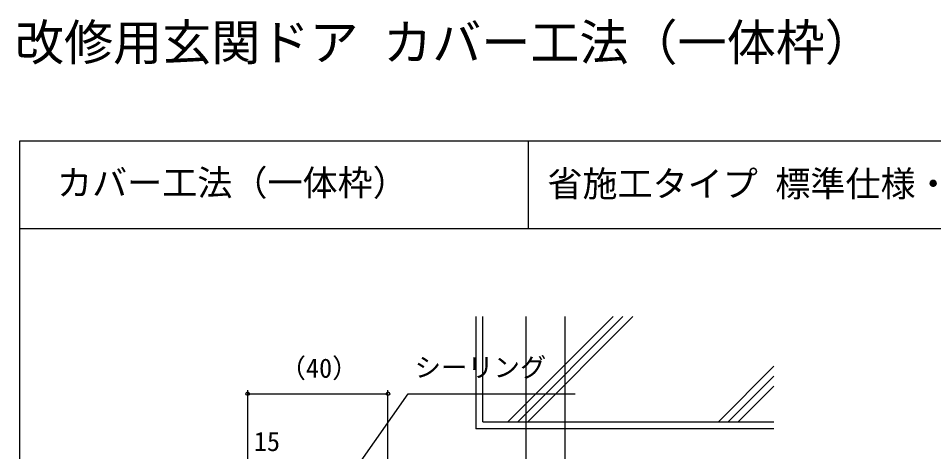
# Model space of a CAD drawing. Units: millimetres, scale not verified. Extents: x -437 to 438, y -281 to 279.
# Drawn here: x -437.2 to -176.2, y 155.3 to 278.8 of the extents above; entities that cross this region are included whole.
import ezdxf
from ezdxf.enums import TextEntityAlignment as Align

# ---------------------------------------------------------------- set-up
doc = ezdxf.new("R2010")
doc.units = ezdxf.units.MM
doc.header["$LTSCALE"] = 2
for name, color, linetype in [('0-1_USER1', 3, 'Continuous'), ('0-7_YKK_D', 6, 'Continuous'), ('0-8_YKK_ZWAK', 7, 'Continuous'), ('0-9_YSS_K', 3, 'Continuous')]:
    doc.layers.add(name, color=color, linetype=linetype)
doc.styles.add('ＭＳ ゴシック', font='')
doc.styles.get('ＭＳ ゴシック').set_extended_font_data('MS Gothic')

msp = doc.modelspace()

# ---------------------------------------------------------------- linework, layer by layer
at = {"layer": '0-7_YKK_D'}
for p, q in [((-371.8, 133.825), (-371.8, 172.825)), ((-331.8, 140.325), (-331.8, 172.825)), ((-371.8, 171.825), (-331.8, 171.825))]:
    msp.add_line(p, q, dxfattribs=at)
msp.add_lwpolyline([(-360.057, 123.279), (-358.594, 125.368), (-326.064, 171.825), (-278.454, 171.825)], dxfattribs=at)
for centre in [(-371.8, 171.825), (-331.8, 171.825)]:
    msp.add_circle(centre, 0.5, dxfattribs=at)
at = {"layer": '0-8_YKK_ZWAK'}
for p, q in [((-436.8, 243.8), (-436.8, -281.2)), ((438.2, 243.8), (-436.8, 243.8)), ((-291.8, 243.8), (-291.8, 218.8)), ((438.2, 218.8), (-436.8, 218.8))]:
    msp.add_line(p, q, dxfattribs=at)
at = {"layer": '0-9_YSS_K'}
for p, q in [((-306.8, 193.8), (-306.8, 161.825)), ((-304.8, 163.825), (-304.8, 193.8)), ((-297.628, 163.825), (-267.654, 193.8)), ((-294.8, 163.825), (-264.825, 193.8)), ((-292.4, 150.467), (-292.4, 193.8)), ((-291.971, 163.825), (-261.997, 193.8)), ((-281.4, 193.8), (-281.4, 150.467)), ((-237.628, 163.825), (-221.8, 179.654)), ((-234.8, 163.825), (-221.8, 176.825)), ((-231.971, 163.825), (-221.8, 173.997)), ((-221.8, 161.825), (-306.8, 161.825)), ((-304.8, 163.825), (-221.8, 163.825))]:
    msp.add_line(p, q, dxfattribs=at)

# ---------------------------------------------------------------- texts
at = {"layer": '0-1_USER1', "style": 'ＭＳ ゴシック'}
for s, height, p in [('改修用玄関ドア カバー工法（一体枠）', 10.26, (-438.149, 263.738)), ('カバー工法（一体枠）', 7.331, (-426.145, 226.073)), ('省施工タイプ 標準仕様・BL認定商品【標準仕様】', 7.331, (-286.368, 225.789))]:
    msp.add_text(s, height=height, dxfattribs=at).set_placement(p, align=Align.BOTTOM_LEFT)
at = {"layer": '0-7_YKK_D', "style": 'ＭＳ ゴシック'}
for s, p in [('（40）', (-362.688, 174.72)), ('シーリング', (-324.186, 174.933)), ('15', (-370.053, 153.825))]:
    msp.add_text(s, height=5.499, dxfattribs=at).set_placement(p, align=Align.BOTTOM_LEFT)

doc.saveas('drawing.dxf')
